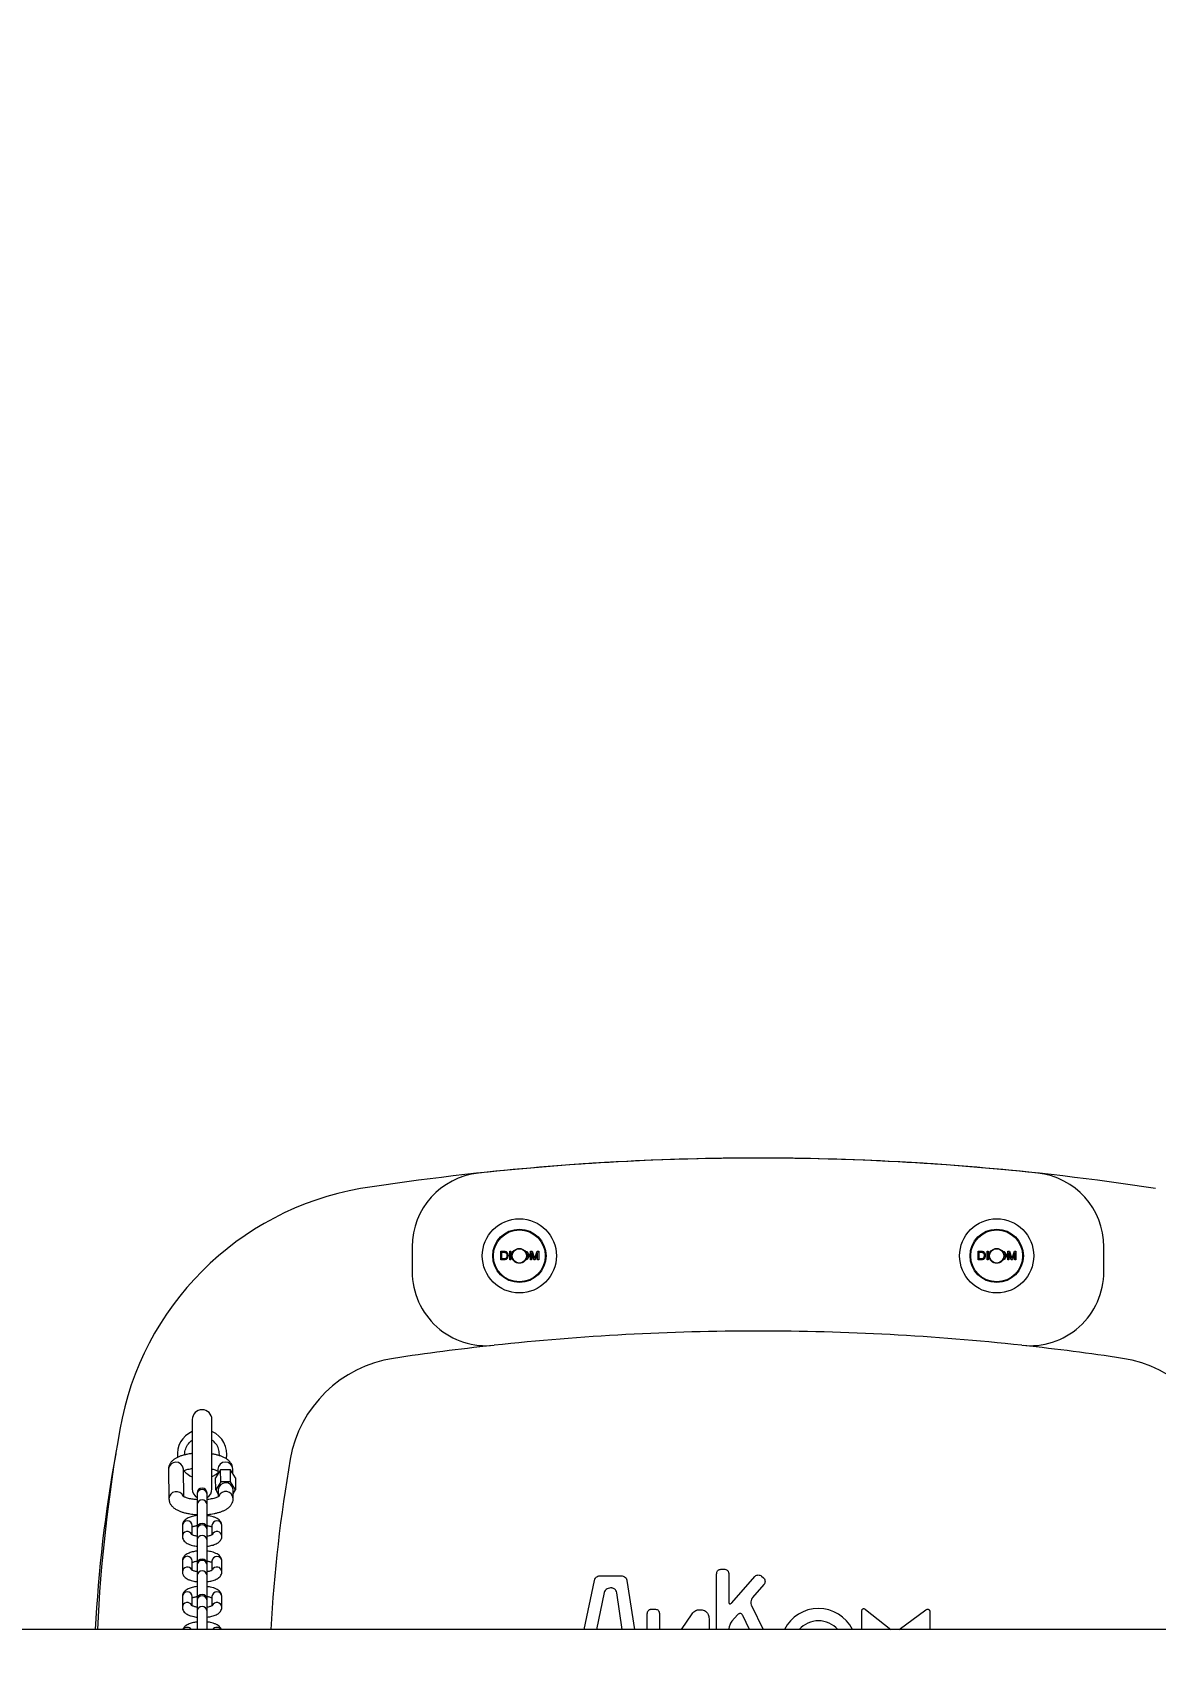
# Model space of a CAD drawing. Header units: millimetres. Extents: x 7072 to 16720, y -5282 to 3540.
# Drawn here: x 10163 to 10618, y -40 to 617 of the extents above; entities that cross this region are included whole.
import ezdxf

# ---------------------------------------------------------------- set-up
doc = ezdxf.new("R2010")
doc.units = ezdxf.units.MM
for name, color, linetype in [('DIKOM_ОБЪЕКТ', 7, 'Continuous'), ('DIKOM_РАЗМЕР_ЗОНА', 7, 'Continuous'), ('DIKOM_РАЗМЕР_ОБЪЕКТА', 7, 'Continuous')]:
    doc.layers.add(name, color=color, linetype=linetype)
doc.styles.add('style1', font='arial.ttf', dxfattribs={"width": 0.8})
doc.dimstyles.new('1-50', dxfattribs={"dimtxt": 300, "dimasz": 200, "dimexe": 100, "dimexo": 0, "dimgap": 100, "dimtad": 1, "dimtxsty": 'style1', "dimcen": 200, "dimclrd": 7, "dimclre": 7, "dimclrt": 7, "dimadec": 1, "dimazin": 2, "dimtfac": 1, "dimtmove": 0, "dimatfit": 2, "dimfxl": 0, "dimlwd": 25, "dimlwe": 18, "dimarcsym": 0})

# ---------------------------------------------------------------- blocks, each defined once
blk = doc.blocks.new('*D12')
at = {"layer": 'Defpoints', "color": 0, "transparency": 16777216}
for p in [(8142.69, 990.22), (13719.75, 990.22), (13433.25, -2520.2)]:
    blk.add_point(p, dxfattribs=at)
at = {"layer": 'DIKOM_РАЗМЕР_ОБЪЕКТА', "color": 7, "lineweight": 18, "transparency": 16777216}
for p, q in [((13719.75, 990.22), (8042.69, 990.22)), ((13433.25, -2520.2), (8042.69, -2520.2))]:
    blk.add_line(p, q, dxfattribs=at)
at = {"layer": 'DIKOM_РАЗМЕР_ОБЪЕКТА', "color": 7, "lineweight": 25, "transparency": 16777216}
blk.add_line((8142.69, -2320.2), (8142.69, 790.22), dxfattribs=at)
at = {"layer": 'DIKOM_РАЗМЕР_ОБЪЕКТА', "color": 7, "transparency": 16777216}
for points in [[(8109.36, 790.22), (8176.02, 790.22), (8142.69, 990.22)], [(8109.36, -2320.2), (8176.02, -2320.2), (8142.69, -2520.2)]]:
    blk.add_solid(points, dxfattribs=at)
at = {"layer": 'DIKOM_РАЗМЕР_ОБЪЕКТА', "color": 7, "transparency": 16777216, "insert": (7889.42, -769.78), "char_height": 300, "attachment_point": 5, "rotation": 90, "style": 'style1'}
blk.add_mtext('3500', dxfattribs=at)
blk = doc.blocks.new('*D9')
at = {"layer": 'Defpoints', "color": 0, "transparency": 16777216}
for p in [(7522.07, 3540.21), (10508.75, 3540.21), (13173.65, -4520.2)]:
    blk.add_point(p, dxfattribs=at)
at = {"layer": 'DIKOM_РАЗМЕР_ЗОНА', "color": 7, "lineweight": 18, "transparency": 16777216}
for p, q in [((10508.75, 3540.21), (7422.07, 3540.21)), ((13173.65, -4520.2), (7422.07, -4520.2))]:
    blk.add_line(p, q, dxfattribs=at)
at = {"layer": 'DIKOM_РАЗМЕР_ЗОНА', "color": 7, "lineweight": 25, "transparency": 16777216}
blk.add_line((7522.07, -4320.2), (7522.07, 3340.21), dxfattribs=at)
at = {"layer": 'DIKOM_РАЗМЕР_ЗОНА', "color": 7, "transparency": 16777216}
for points in [[(7488.73, 3340.21), (7555.4, 3340.21), (7522.07, 3540.21)], [(7488.73, -4320.2), (7555.4, -4320.2), (7522.07, -4520.2)]]:
    blk.add_solid(points, dxfattribs=at)
at = {"layer": 'DIKOM_РАЗМЕР_ЗОНА', "color": 7, "transparency": 16777216, "insert": (7268.9, -769.78), "char_height": 300, "attachment_point": 5, "rotation": 90, "style": 'style1'}
blk.add_mtext('8050', dxfattribs=at)

msp = doc.modelspace()

# ---------------------------------------------------------------- linework, layer by layer
at = {"layer": 'DIKOM_ОБЪЕКТ', "color": 7, "linetype": 'Continuous', "lineweight": 15}
for p, q in [((10316.781, 125.143), (10316.781, 115.103)), ((10596.725, 115.103), (10596.725, 125.143)), ((10352.653, 123.357), (10353.868, 123.357)), ((10352.653, 119.857), (10352.653, 123.357)), ((10353.92, 119.857), (10352.653, 119.857)), ((10353.108, 120.266), (10353.108, 122.948)), ((10353.108, 122.948), (10353.86, 122.948)), ((10353.875, 120.266), (10353.108, 120.266)), ((10356.244, 123.357), (10356.699, 123.357)), ((10356.244, 119.857), (10356.244, 123.357)), ((10356.699, 119.857), (10356.244, 119.857)), ((10357.517, 123.357), (10357.888, 123.357)), ((10357.517, 119.857), (10357.517, 120.172)), ((10357.716, 119.857), (10357.517, 119.857)), ((10364.608, 123.357), (10365.316, 123.357)), ((10364.608, 119.857), (10364.608, 123.357)), ((10365.062, 119.857), (10364.608, 119.857)), ((10365.062, 122.832), (10365.062, 119.857)), ((10365.076, 122.832), (10365.062, 122.832)), ((10366.052, 119.857), (10365.076, 122.832)), ((10365.316, 123.357), (10366.143, 120.88)), ((10366.511, 119.857), (10366.052, 119.857)), ((10366.303, 120.363), (10366.312, 120.363)), ((10366.5, 120.923), (10367.341, 123.357)), ((10367.507, 122.784), (10366.511, 119.857)), ((10367.341, 123.357), (10367.971, 123.357)), ((10367.517, 122.784), (10367.507, 122.784)), ((10367.517, 119.857), (10367.517, 122.784)), ((10367.971, 119.857), (10367.517, 119.857)), ((10367.971, 123.357), (10367.971, 119.857)), ((10545.834, 123.357), (10547.049, 123.357)), ((10545.834, 119.857), (10545.834, 123.357)), ((10547.102, 119.857), (10545.834, 119.857)), ((10546.289, 120.266), (10546.289, 122.948)), ((10546.289, 122.948), (10547.042, 122.948)), ((10547.057, 120.266), (10546.289, 120.266)), ((10549.425, 123.357), (10549.88, 123.357)), ((10549.425, 119.857), (10549.425, 123.357)), ((10549.88, 119.857), (10549.425, 119.857)), ((10550.698, 123.357), (10551.016, 123.357)), ((10550.698, 119.857), (10550.698, 120.091)), ((10550.875, 119.857), (10550.698, 119.857)), ((10557.789, 123.357), (10558.497, 123.357)), ((10557.789, 119.857), (10557.789, 123.357)), ((10558.244, 119.857), (10557.789, 119.857)), ((10558.244, 122.832), (10558.244, 119.857)), ((10558.258, 122.832), (10558.244, 122.832)), ((10559.233, 119.857), (10558.258, 122.832)), ((10558.497, 123.357), (10559.325, 120.88)), ((10559.692, 119.857), (10559.233, 119.857)), ((10559.484, 120.363), (10559.494, 120.363)), ((10559.681, 120.923), (10560.522, 123.357)), ((10560.689, 122.784), (10559.692, 119.857)), ((10560.522, 123.357), (10561.152, 123.357)), ((10560.698, 122.784), (10560.689, 122.784)), ((10560.698, 119.857), (10560.698, 122.784)), ((10561.152, 119.857), (10560.698, 119.857)), ((10561.152, 123.357), (10561.152, 119.857)), ((10227.753, 55.197), (10227.753, 27.197)), ((10235.753, 27.197), (10235.753, 55.197)), ((10238.663, 40.633), (10238.753, 41.197)), ((10218.157, 35.094), (10218.324, 23.185)), ((10224.314, 24.007), (10224.156, 35.178)), ((10239.194, 34.924), (10237.18, 31.656)), ((10238.157, 35.122), (10238.183, 33.283)), ((10243.22, 34.93), (10239.194, 34.924)), ((10239.263, 30.02), (10239.194, 34.924)), ((10243.289, 30.026), (10243.22, 34.93)), ((10245.231, 31.667), (10243.22, 34.93)), ((10244.182, 33.369), (10244.156, 35.206)), ((10237.249, 26.752), (10237.18, 31.656)), ((10239.263, 30.02), (10237.249, 26.752)), ((10237.249, 26.752), (10238.298, 25.05)), ((10238.275, 26.715), (10238.313, 23.99)), ((10243.289, 30.026), (10239.263, 30.02)), ((10245.3, 26.763), (10243.289, 30.026)), ((10244.324, 23.297), (10244.274, 26.8)), ((10244.298, 25.136), (10245.3, 26.763)), ((10245.231, 31.667), (10245.3, 26.763)), ((10229.753, 25.495), (10229.753, 25.095)), ((10229.753, 25.095), (10229.753, 20.787)), ((10229.753, 20.787), (10229.753, 11.136)), ((10233.753, 25.095), (10233.753, 25.495)), ((10233.753, 20.787), (10233.753, 25.095)), ((10233.753, 11.136), (10233.753, 20.787)), ((10223.753, 12.315), (10223.753, 8.008)), ((10227.753, 8.555), (10227.753, 12.315)), ((10229.753, 11.136), (10229.753, 10.736)), ((10229.753, 10.736), (10229.753, 6.428)), ((10233.753, 10.736), (10233.753, 11.136)), ((10233.753, 6.428), (10233.753, 10.736)), ((10235.753, 12.315), (10235.753, 8.553)), ((10239.753, 8.008), (10239.753, 12.315)), ((10229.753, 6.428), (10229.753, -3.223)), ((10233.753, -3.223), (10233.753, 6.428)), ((10223.753, -2.044), (10223.753, -6.351)), ((10227.753, -5.805), (10227.753, -2.044)), ((10229.753, -3.223), (10229.753, -3.623)), ((10229.753, -3.623), (10229.753, -7.931)), ((10233.753, -3.623), (10233.753, -3.223)), ((10233.753, -7.931), (10233.753, -3.623)), ((10235.753, -2.044), (10235.753, -5.806)), ((10239.753, -6.351), (10239.753, -2.044)), ((10441.958, -5.356), (10442.943, -5.356)), ((10229.753, -7.931), (10229.753, -17.582)), ((10233.753, -17.582), (10233.753, -7.931)), ((10386.325, -29.778), (10390.529, -9.91)), ((10392.935, -7.992), (10401.408, -7.992)), ((10403.71, -9.931), (10406.695, -29.778)), ((10439.99, -29.778), (10439.99, -7.324)), ((10444.912, -7.324), (10444.912, -18.428)), ((10446.198, -18.907), (10455.391, -8.356)), ((10459.114, -11.571), (10454.54, -16.775)), ((10458.169, -8.154), (10458.913, -8.795)), ((10223.753, -16.403), (10223.753, -20.711)), ((10227.753, -20.164), (10227.753, -16.403)), ((10229.753, -17.582), (10229.753, -17.982)), ((10229.753, -17.982), (10229.753, -22.29)), ((10233.753, -17.982), (10233.753, -17.582)), ((10233.753, -22.29), (10233.753, -17.982)), ((10235.753, -16.403), (10235.753, -20.166)), ((10239.753, -20.711), (10239.753, -16.403)), ((10394.455, -14.831), (10391.332, -29.778)), ((10401.756, -29.778), (10399.566, -14.852)), ((10229.753, -22.29), (10229.753, -29.778)), ((10233.753, -29.778), (10233.753, -22.29)), ((10411.927, -29.778), (10411.927, -23.461)), ((10413.896, -21.492), (10414.879, -21.492)), ((10416.848, -23.461), (10416.848, -29.778)), ((10425.818, -29.778), (10430.109, -23.373)), ((10433.173, -21.736), (10434.117, -21.736)), ((10436.923, -25.656), (10436.923, -29.778)), ((10448.456, -23.818), (10446.198, -26.434)), ((10453.309, -29.778), (10450.593, -24.104)), ((10454.101, -20.041), (10458.763, -29.778)), ((10498.748, -29.778), (10498.748, -22.399)), ((10500.289, -21.654), (10510.5, -29.778)), ((10513.846, -29.778), (10524.715, -21.854)), ((10526.307, -22.66), (10526.307, -29.778)), ((13206.753, -29.778), (9646.772, -29.778))]:
    msp.add_line(p, q, dxfattribs=at)
at = {"layer": 'DIKOM_ОБЪЕКТ', "color": 7, "linetype": 'Continuous', "lineweight": 15, "flags": 128}
msp.add_lwpolyline([(10238.179, 33.535), (10237.429, 32.964), (10235.74, 32.026)], dxfattribs=at)
at = {"layer": 'DIKOM_ОБЪЕКТ', "color": 7, "linetype": 'Continuous', "lineweight": 15}
for centre, radius in [((10360.162, 121.489), 15), ((10360.162, 121.489), 10.8), ((10360.162, 121.489), 10.5), ((10553.344, 121.489), 15), ((10553.344, 121.489), 10.8), ((10553.344, 121.489), 10.5), ((10360.162, 121.489), 3), ((10360.162, 121.489), 2.9), ((10553.344, 121.489), 3), ((10553.344, 121.489), 2.9)]:
    msp.add_circle(centre, radius, dxfattribs=at)
for centre, radius, start, end in [((10456.858, -897.273), 1058.336, 90.552281, 98.74938), ((10456.967, -897.273), 1058.336, 90.011595, 96.151033), ((10456.539, -897.273), 1058.336, 83.848967, 89.988405), ((10456.648, -897.273), 1058.336, 81.25062, 89.447719), ((10346.781, 125.143), 30, 96.151033, 180), ((10566.725, 125.143), 30, 0, 83.848967), ((10316.672, 30.564), 120, 99.981896, 170.105559), ((10346.781, 115.103), 30, 180, 276.195573), ((10566.725, 115.103), 30, 263.804427, 0), ((10456.862, -898.94), 990, 90.006326, 96.195573), ((10456.644, -898.94), 990, 83.804427, 89.993674), ((10316.672, 30.564), 49.999, 98.570319, 170.105261), ((10456.764, -898.939), 990, 96.235831, 98.570892), ((10456.742, -898.939), 990, 81.429108, 83.764169), ((10596.834, 30.564), 49.999, 9.894739, 81.429681), ((10231.753, 55.197), 4, 0, 180), ((10814.562, -58.816), 625.848, 169.876977, 177.3406), ((10231.753, 41.197), 10, 113.497338, 187.085971), ((10231.753, 41.197), 10, 349.50423, 66.502662), ((10746.595, -58.803), 558.861, 169.671704, 177.022935), ((10221.158, 35.005), 3.003, 3.308765, 178.302601), ((10231.753, 41.197), 10, 222.228599, 246.502662), ((10241.157, 35.037), 3.002, 2.513326, 178.372333), ((10838.361, -60.429), 579.564, 170.105925, 176.968406), ((10231.753, 27.197), 4, 180, 240), ((10231.753, 25.495), 2, 0, 180), ((10231.689, 25.026), 1.937, 88.096561, 177.951867), ((10231.818, 25.026), 1.937, 2.038123, 91.906634), ((10231.753, 27.197), 4, 300, 0), ((10241.276, 26.627), 3.003, 3.308972, 178.302394), ((10221.345, 23.05), 3.024, 24.023507, 177.469306), ((10231.753, 20.676), 2.003, 3.179839, 176.820161), ((10241.307, 23.078), 3.024, 4.01461, 156.465426), ((10225.753, 12.223), 2.002, 2.64942, 177.35058), ((10237.753, 12.204), 2.003, 3.179534, 176.820466), ((10225.765, 7.891), 2.015, 24.88927, 176.821747), ((10231.753, 11.136), 2, 0, 180), ((10231.689, 10.667), 1.937, 88.096191, 177.952237), ((10231.753, 6.317), 2.003, 3.179534, 176.820466), ((10231.818, 10.667), 1.937, 2.037753, 91.907004), ((10237.741, 7.89), 2.016, 3.488272, 155.414893), ((10225.753, -2.136), 2.002, 2.649115, 177.350885), ((10225.765, -6.469), 2.015, 24.890021, 176.821854), ((10231.753, -3.223), 2, 0, 180), ((10231.689, -3.692), 1.937, 88.094795, 177.952721), ((10231.753, -8.042), 2.003, 3.179839, 176.820161), ((10231.818, -3.692), 1.937, 2.037269, 91.908401), ((10237.753, -2.155), 2.003, 3.179534, 176.820466), ((10237.741, -6.469), 2.016, 3.489057, 155.414108), ((10225.753, -16.495), 2.002, 2.64942, 177.35058), ((10225.765, -20.828), 2.015, 24.890056, 176.820961), ((10231.753, -17.582), 2, 0, 180), ((10231.689, -18.052), 1.937, 88.096191, 177.952237), ((10231.818, -18.051), 1.937, 2.037753, 91.907004), ((10237.753, -16.514), 2.003, 3.179839, 176.820161), ((10237.74, -20.842), 2.018, 3.880811, 157.904029), ((10231.753, -22.401), 2.003, 3.179534, 176.820466), ((10481.197, -36.572), 15.341, 26.288955, 153.711045), ((10481.197, -36.572), 10.341, 41.074572, 138.925428), ((10225.753, -30.946), 2.062, 34.500752, 145.499248), ((10237.753, -30.946), 2.062, 34.499331, 145.500669)]:
    msp.add_arc(centre, radius, start, end, dxfattribs=at)
for points, knots in [([(10353.86, 122.948), (10354.022, 122.949), (10354.281, 122.951), (10354.619, 122.825), (10354.864, 122.608), (10355.065, 122.236), (10355.105, 121.884), (10355.107, 121.666), (10355.108, 121.636)], [0, 0, 0, 0, 0.2300976, 0.3674132, 0.5056453, 0.6898467, 0.9568884, 1, 1, 1, 1]), ([(10353.868, 123.357), (10354.107, 123.357), (10354.483, 123.357), (10354.951, 123.135), (10355.272, 122.799), (10355.525, 122.287), (10355.549, 121.861), (10355.562, 121.626)], [0, 0, 0, 0, 0.2554284, 0.4006879, 0.5458737, 0.7495036, 1, 1, 1, 1]), ([(10355.108, 121.636), (10355.098, 121.415), (10355.084, 121.082), (10354.91, 120.693), (10354.706, 120.452), (10354.39, 120.289), (10354.094, 120.269), (10353.912, 120.266), (10353.875, 120.266)], [0, 0, 0, 0, 0.3060845, 0.4616565, 0.5884546, 0.7437656, 0.9477468, 1, 1, 1, 1]), ([(10355.562, 121.626), (10355.538, 121.327), (10355.502, 120.877), (10355.229, 120.37), (10354.948, 120.092), (10354.51, 119.89), (10354.155, 119.87), (10353.92, 119.857)], [0, 0, 0, 0, 0.3215063, 0.4836888, 0.614818, 0.7455546, 1, 1, 1, 1]), ([(10356.699, 123.357), (10356.699, 123.094), (10356.699, 121.928), (10356.699, 120.761), (10356.699, 119.857)], [0, 0, 0, 0, 0.2249701, 1, 1, 1, 1]), ([(10357.517, 122.857), (10357.517, 122.894), (10357.517, 123.06), (10357.517, 123.227), (10357.517, 123.357)], [0, 0, 0, 0, 0.2179244, 1, 1, 1, 1]), ([(10362.339, 123.402), (10362.535, 123.387), (10362.93, 123.357), (10363.43, 123.06), (10363.789, 122.636), (10363.988, 122.135), (10364.007, 121.777), (10364.017, 121.602)], [0, 0, 0, 0, 0.2120354, 0.4264228, 0.6117255, 0.8096834, 1, 1, 1, 1]), ([(10364.017, 121.602), (10363.996, 121.339), (10363.96, 120.889), (10363.62, 120.339), (10363.191, 119.991), (10362.825, 119.848), (10362.63, 119.834), (10362.613, 119.833)], [0, 0, 0, 0, 0.3159341, 0.5392082, 0.7625315, 0.9795705, 1, 1, 1, 1]), ([(10362.735, 122.913), (10362.777, 122.906), (10362.947, 122.879), (10363.19, 122.678), (10363.442, 122.352), (10363.549, 121.967), (10363.558, 121.707), (10363.562, 121.602)], [0, 0, 0, 0, 0.0762147, 0.3055378, 0.5344818, 0.8121408, 1, 1, 1, 1]), ([(10363.562, 121.602), (10363.543, 121.369), (10363.514, 121.007), (10363.25, 120.577), (10363.035, 120.431), (10362.927, 120.359)], [0, 0, 0, 0, 0.4714554, 0.7354723, 1, 1, 1, 1]), ([(10366.143, 120.88), (10366.159, 120.832), (10366.192, 120.735), (10366.248, 120.563), (10366.282, 120.438), (10366.303, 120.363)], [0, 0, 0, 0, 0.2835465, 0.5670023, 1, 1, 1, 1]), ([(10366.312, 120.363), (10366.343, 120.456), (10366.389, 120.597), (10366.452, 120.783), (10366.484, 120.876), (10366.5, 120.923)], [0, 0, 0, 0, 0.4999572, 0.7499822, 1, 1, 1, 1]), ([(10547.042, 122.948), (10547.204, 122.949), (10547.462, 122.951), (10547.8, 122.825), (10548.046, 122.608), (10548.247, 122.236), (10548.286, 121.884), (10548.289, 121.666), (10548.289, 121.636)], [0, 0, 0, 0, 0.2300976, 0.3674132, 0.5056453, 0.6898467, 0.9568884, 1, 1, 1, 1]), ([(10547.049, 123.357), (10547.288, 123.357), (10547.664, 123.357), (10548.133, 123.135), (10548.453, 122.799), (10548.706, 122.287), (10548.73, 121.861), (10548.744, 121.626)], [0, 0, 0, 0, 0.2554284, 0.4006879, 0.5458737, 0.7495036, 1, 1, 1, 1]), ([(10548.289, 121.636), (10548.28, 121.415), (10548.266, 121.082), (10548.092, 120.693), (10547.887, 120.452), (10547.571, 120.289), (10547.275, 120.269), (10547.094, 120.266), (10547.057, 120.266)], [0, 0, 0, 0, 0.3060845, 0.4616565, 0.5884546, 0.7437656, 0.9477468, 1, 1, 1, 1]), ([(10548.744, 121.626), (10548.72, 121.327), (10548.683, 120.877), (10548.411, 120.37), (10548.129, 120.092), (10547.692, 119.89), (10547.336, 119.87), (10547.102, 119.857)], [0, 0, 0, 0, 0.3215063, 0.4836888, 0.614818, 0.7455546, 1, 1, 1, 1]), ([(10549.88, 123.357), (10549.88, 123.094), (10549.88, 121.928), (10549.88, 120.761), (10549.88, 119.857)], [0, 0, 0, 0, 0.2249701, 1, 1, 1, 1]), ([(10550.698, 122.779), (10550.698, 122.842), (10550.698, 123.034), (10550.698, 123.227), (10550.698, 123.357)], [0, 0, 0, 0, 0.3239135, 1, 1, 1, 1]), ([(10555.52, 123.402), (10555.716, 123.387), (10556.111, 123.357), (10556.611, 123.06), (10556.97, 122.636), (10557.169, 122.135), (10557.189, 121.777), (10557.198, 121.602)], [0, 0, 0, 0, 0.2120354, 0.4264228, 0.6117255, 0.8096834, 1, 1, 1, 1]), ([(10557.198, 121.602), (10557.177, 121.339), (10557.141, 120.889), (10556.801, 120.339), (10556.372, 119.991), (10555.999, 119.847), (10555.798, 119.833), (10555.774, 119.832)], [0, 0, 0, 0, 0.3133555, 0.5348073, 0.7563078, 0.9715754, 1, 1, 1, 1]), ([(10555.952, 122.906), (10555.982, 122.901), (10556.139, 122.874), (10556.371, 122.677), (10556.623, 122.352), (10556.73, 121.966), (10556.74, 121.707), (10556.743, 121.602)], [0, 0, 0, 0, 0.055372, 0.2898692, 0.5239787, 0.8079023, 1, 1, 1, 1]), ([(10556.743, 121.602), (10556.724, 121.369), (10556.695, 121.007), (10556.431, 120.577), (10556.216, 120.431), (10556.108, 120.359)], [0, 0, 0, 0, 0.4714554, 0.7354723, 1, 1, 1, 1]), ([(10559.325, 120.88), (10559.341, 120.832), (10559.373, 120.735), (10559.429, 120.563), (10559.463, 120.438), (10559.484, 120.363)], [0, 0, 0, 0, 0.2835465, 0.5670023, 1, 1, 1, 1]), ([(10559.494, 120.363), (10559.524, 120.456), (10559.57, 120.597), (10559.633, 120.783), (10559.665, 120.876), (10559.681, 120.923)], [0, 0, 0, 0, 0.4999572, 0.7499822, 1, 1, 1, 1]), ([(10224.792, 40.952), (10224.778, 41.034), (10224.638, 41.841), (10225.047, 43.447), (10226.015, 45.494), (10227.189, 46.45), (10227.753, 46.91)], [0, 0, 0, 0, 0.0357471, 0.3536551, 0.6891241, 1, 1, 1, 1]), ([(10238.753, 41.197), (10238.683, 41.932), (10238.539, 43.443), (10237.472, 45.495), (10236.311, 46.45), (10235.753, 46.91)], [0, 0, 0, 0, 0.3296882, 0.6776045, 1, 1, 1, 1]), ([(10227.753, 41.459), (10227.551, 41.438), (10226.918, 41.371), (10225.878, 41.197), (10224.637, 40.932), (10223.434, 40.591), (10222.293, 40.173), (10221.23, 39.665), (10220.264, 39.049), (10219.43, 38.31), (10218.757, 37.435), (10218.322, 36.437), (10218.123, 35.623), (10218.174, 35.177), (10218.183, 35.095)], [0, 0, 0, 0, 0.0402882, 0.1261662, 0.2171739, 0.3110869, 0.4074932, 0.5063484, 0.607592, 0.7073488, 0.8010839, 0.8905076, 0.9798116, 1, 1, 1, 1]), ([(10244.13, 35.204), (10244.117, 35.506), (10244.087, 36.228), (10243.65, 37.265), (10242.947, 38.247), (10242.024, 39.072), (10240.941, 39.742), (10239.76, 40.276), (10238.537, 40.694), (10237.216, 41.044), (10236.253, 41.212), (10235.753, 41.3)], [0, 0, 0, 0, 0.0805097, 0.1927692, 0.3010104, 0.42215, 0.5514624, 0.6669024, 0.7771272, 0.8844485, 1, 1, 1, 1]), ([(10224.167, 34.401), (10224.279, 34.461), (10224.533, 34.597), (10225.175, 34.843), (10226.01, 35.086), (10226.903, 35.287), (10227.541, 35.381), (10227.82, 35.422)], [0, 0, 0, 0, 0.1714335, 0.3880441, 0.6104399, 0.829838, 1, 1, 1, 1]), ([(10235.753, 35.195), (10235.911, 35.162), (10236.369, 35.066), (10237.013, 34.876), (10237.638, 34.65), (10238.024, 34.472), (10238.142, 34.4), (10238.167, 34.384)], [0, 0, 0, 0, 0.1425104, 0.4130039, 0.6768152, 0.929957, 1, 1, 1, 1]), ([(10218.35, 23.187), (10218.363, 22.885), (10218.394, 22.163), (10218.83, 21.127), (10219.533, 20.144), (10220.457, 19.319), (10221.539, 18.649), (10222.721, 18.115), (10223.942, 17.696), (10225.296, 17.344), (10226.672, 17.083), (10227.983, 16.914), (10228.968, 16.819), (10229.543, 16.794), (10229.753, 16.785)], [0, 0, 0, 0, 0.0659226, 0.1578323, 0.2464559, 0.3456475, 0.4515233, 0.5460404, 0.6362774, 0.7241481, 0.8245564, 0.8998947, 0.9633555, 1, 1, 1, 1]), ([(10229.753, 22.789), (10229.742, 22.789), (10229.515, 22.796), (10228.956, 22.851), (10228.081, 22.944), (10227.128, 23.1), (10226.245, 23.292), (10225.467, 23.514), (10224.836, 23.744), (10224.371, 23.964), (10224.099, 24.126), (10223.996, 24.221), (10224.014, 24.2), (10224.017, 24.197)], [0, 0, 0, 0, 0.0037417, 0.0746739, 0.1902404, 0.3064438, 0.4264943, 0.5459051, 0.6623711, 0.774128, 0.8803938, 0.9819342, 1, 1, 1, 1]), ([(10238.62, 24.182), (10238.621, 24.183), (10238.625, 24.186), (10238.411, 24.029), (10237.971, 23.806), (10237.309, 23.549), (10236.471, 23.304), (10235.494, 23.091), (10234.576, 22.943), (10233.973, 22.881), (10233.753, 22.858)], [0, 0, 0, 0, 0.0720185, 0.2002028, 0.33601, 0.4785873, 0.6250194, 0.7694529, 0.9157539, 1, 1, 1, 1]), ([(10233.753, 16.834), (10233.859, 16.842), (10234.395, 16.882), (10235.347, 16.993), (10236.604, 17.192), (10237.843, 17.459), (10239.047, 17.799), (10240.187, 18.218), (10241.25, 18.726), (10242.216, 19.342), (10243.051, 20.082), (10243.724, 20.956), (10244.158, 21.954), (10244.357, 22.767), (10244.307, 23.212), (10244.298, 23.292)], [0, 0, 0, 0, 0.0195871, 0.0985987, 0.1792746, 0.2647837, 0.3530229, 0.4436044, 0.5364862, 0.6316134, 0.7253429, 0.8134135, 0.89744, 0.981345, 1, 1, 1, 1]), ([(10229.753, 16.358), (10229.708, 16.354), (10229.335, 16.317), (10228.657, 16.208), (10227.734, 16.01), (10226.854, 15.743), (10226.025, 15.402), (10225.268, 14.968), (10224.607, 14.42), (10224.097, 13.733), (10223.784, 13.003), (10223.784, 12.511), (10223.784, 12.31)], [0, 0, 0, 0, 0.0144982, 0.1197822, 0.2263151, 0.3388087, 0.4549423, 0.5749899, 0.69658, 0.8117673, 0.9229753, 1, 1, 1, 1]), ([(10239.722, 12.321), (10239.73, 12.418), (10239.767, 12.842), (10239.503, 13.565), (10238.971, 14.357), (10238.247, 14.969), (10237.333, 15.482), (10236.295, 15.872), (10235.214, 16.139), (10234.382, 16.287), (10233.912, 16.338), (10233.753, 16.355)], [0, 0, 0, 0, 0.037544, 0.1639477, 0.2870428, 0.4246931, 0.557479, 0.7172446, 0.8479685, 0.9487681, 1, 1, 1, 1]), ([(10223.785, 8.005), (10223.776, 7.907), (10223.739, 7.482), (10224.003, 6.758), (10224.535, 5.966), (10225.259, 5.354), (10226.173, 4.841), (10227.212, 4.451), (10228.292, 4.185), (10229.124, 4.036), (10229.595, 3.985), (10229.753, 3.968)], [0, 0, 0, 0, 0.0378897, 0.164242, 0.2872961, 0.424899, 0.5576563, 0.7173454, 0.8480464, 0.9488098, 1, 1, 1, 1]), ([(10229.753, 8.001), (10229.624, 8.02), (10229.26, 8.072), (10228.732, 8.194), (10228.203, 8.352), (10227.806, 8.518), (10227.58, 8.64), (10227.499, 8.717), (10227.519, 8.695), (10227.52, 8.694)], [0, 0, 0, 0, 0.1030454, 0.2898183, 0.4777935, 0.6589992, 0.8306749, 0.993663, 1, 1, 1, 1]), ([(10227.753, 11.77), (10227.858, 11.821), (10228.078, 11.926), (10228.627, 12.103), (10229.199, 12.241), (10229.612, 12.302), (10229.753, 12.323)], [0, 0, 0, 0, 0.2533813, 0.5304403, 0.8396386, 1, 1, 1, 1]), ([(10233.753, 12.322), (10233.882, 12.303), (10234.246, 12.252), (10234.775, 12.129), (10235.299, 11.972), (10235.652, 11.828), (10235.763, 11.764), (10235.799, 11.744)], [0, 0, 0, 0, 0.1379644, 0.387845, 0.6393952, 0.8819345, 1, 1, 1, 1]), ([(10235.968, 8.678), (10235.971, 8.681), (10235.979, 8.688), (10235.798, 8.564), (10235.433, 8.4), (10234.882, 8.22), (10234.307, 8.082), (10233.894, 8.021), (10233.753, 8)], [0, 0, 0, 0, 0.0898276, 0.2741112, 0.4686094, 0.6657968, 0.8858165, 1, 1, 1, 1]), ([(10233.753, 3.965), (10233.798, 3.969), (10234.171, 4.006), (10234.849, 4.115), (10235.772, 4.314), (10236.652, 4.58), (10237.481, 4.922), (10238.238, 5.355), (10238.899, 5.903), (10239.41, 6.59), (10239.722, 7.319), (10239.721, 7.81), (10239.721, 8.01)], [0, 0, 0, 0, 0.0145276, 0.1198257, 0.2263966, 0.3389491, 0.4551059, 0.5751935, 0.6968424, 0.8120682, 0.9233086, 1, 1, 1, 1]), ([(10229.753, 1.999), (10229.708, 1.995), (10229.335, 1.958), (10228.657, 1.849), (10227.734, 1.65), (10226.854, 1.384), (10226.025, 1.042), (10225.268, 0.609), (10224.607, 0.061), (10224.097, -0.626), (10223.784, -1.356), (10223.784, -1.848), (10223.784, -2.049)], [0, 0, 0, 0, 0.0144982, 0.1197824, 0.2263155, 0.3388086, 0.4549453, 0.5749911, 0.6965815, 0.8117671, 0.9229777, 1, 1, 1, 1]), ([(10239.722, -2.038), (10239.73, -1.941), (10239.767, -1.517), (10239.503, -0.795), (10238.971, -0.002), (10238.247, 0.61), (10237.333, 1.123), (10236.295, 1.513), (10235.214, 1.779), (10234.382, 1.928), (10233.912, 1.979), (10233.753, 1.996)], [0, 0, 0, 0, 0.0375416, 0.1639455, 0.2870408, 0.424692, 0.5574793, 0.7172434, 0.847969, 0.9487687, 1, 1, 1, 1]), ([(10223.785, -6.354), (10223.776, -6.452), (10223.739, -6.877), (10224.003, -7.601), (10224.535, -8.394), (10225.259, -9.005), (10226.173, -9.518), (10227.212, -9.908), (10228.292, -10.175), (10229.124, -10.323), (10229.595, -10.374), (10229.753, -10.391)], [0, 0, 0, 0, 0.0378898, 0.1642441, 0.2872944, 0.4248991, 0.5576553, 0.7173446, 0.8480459, 0.9488105, 1, 1, 1, 1]), ([(10229.753, -6.358), (10229.624, -6.339), (10229.26, -6.288), (10228.732, -6.165), (10228.203, -6.007), (10227.806, -5.841), (10227.58, -5.719), (10227.499, -5.642), (10227.519, -5.664), (10227.52, -5.665)], [0, 0, 0, 0, 0.1030472, 0.2898168, 0.4777967, 0.6590019, 0.830676, 0.9936637, 1, 1, 1, 1]), ([(10227.753, -2.589), (10227.858, -2.538), (10228.078, -2.433), (10228.627, -2.256), (10229.199, -2.119), (10229.612, -2.057), (10229.753, -2.036)], [0, 0, 0, 0, 0.2533808, 0.5304393, 0.8396389, 1, 1, 1, 1]), ([(10233.753, -2.037), (10233.882, -2.056), (10234.246, -2.107), (10234.776, -2.23), (10235.299, -2.387), (10235.652, -2.531), (10235.763, -2.595), (10235.799, -2.616)], [0, 0, 0, 0, 0.1379701, 0.3878442, 0.6394019, 0.8819359, 1, 1, 1, 1]), ([(10235.968, -5.681), (10235.971, -5.678), (10235.979, -5.671), (10235.798, -5.795), (10235.433, -5.959), (10234.882, -6.139), (10234.307, -6.277), (10233.894, -6.338), (10233.753, -6.359)], [0, 0, 0, 0, 0.0898274, 0.2741118, 0.4686145, 0.6658016, 0.8858167, 1, 1, 1, 1]), ([(10233.753, -10.394), (10233.798, -10.39), (10234.171, -10.353), (10234.849, -10.244), (10235.772, -10.046), (10236.652, -9.779), (10237.481, -9.438), (10238.238, -9.004), (10238.899, -8.456), (10239.41, -7.769), (10239.722, -7.04), (10239.721, -6.549), (10239.721, -6.349)], [0, 0, 0, 0, 0.0145273, 0.1198249, 0.2263951, 0.3389483, 0.4551061, 0.5751936, 0.6968404, 0.8120682, 0.9233086, 1, 1, 1, 1]), ([(10439.99, -7.324), (10440.005, -7.046), (10440.029, -6.6), (10440.296, -6.039), (10440.61, -5.735), (10440.843, -5.619), (10440.925, -5.578)], [0, 0, 0, 0, 0.3927009, 0.6300699, 0.8688462, 1, 1, 1, 1]), ([(10440.925, -5.578), (10441.055, -5.526), (10441.284, -5.436), (10441.634, -5.368), (10441.849, -5.36), (10441.958, -5.356)], [0, 0, 0, 0, 0.3930723, 0.6939529, 1, 1, 1, 1]), ([(10442.943, -5.356), (10443.221, -5.371), (10443.668, -5.395), (10444.229, -5.663), (10444.533, -5.977), (10444.649, -6.209), (10444.69, -6.291)], [0, 0, 0, 0, 0.3932444, 0.6307767, 0.8696626, 1, 1, 1, 1]), ([(10444.69, -6.291), (10444.741, -6.42), (10444.831, -6.649), (10444.9, -6.999), (10444.908, -7.215), (10444.912, -7.324)], [0, 0, 0, 0, 0.3920461, 0.6934761, 1, 1, 1, 1]), ([(10229.753, -12.36), (10229.708, -12.364), (10229.335, -12.402), (10228.657, -12.51), (10227.734, -12.709), (10226.854, -12.975), (10226.025, -13.317), (10225.268, -13.75), (10224.607, -14.298), (10224.097, -14.985), (10223.784, -15.715), (10223.784, -16.207), (10223.784, -16.408)], [0, 0, 0, 0, 0.0144985, 0.1197829, 0.2263158, 0.3388094, 0.4549439, 0.5749882, 0.6965782, 0.8117675, 0.9229735, 1, 1, 1, 1]), ([(10239.722, -16.397), (10239.73, -16.3), (10239.767, -15.876), (10239.503, -15.154), (10238.971, -14.361), (10238.247, -13.749), (10237.333, -13.236), (10236.295, -12.847), (10235.214, -12.58), (10234.382, -12.431), (10233.912, -12.38), (10233.753, -12.363)], [0, 0, 0, 0, 0.0375416, 0.1639459, 0.2870411, 0.4246936, 0.5574797, 0.7172436, 0.8479691, 0.9487688, 1, 1, 1, 1]), ([(10390.529, -9.91), (10390.628, -9.583), (10390.776, -9.094), (10391.264, -8.505), (10391.634, -8.318), (10391.852, -8.207)], [0, 0, 0, 0, 0.4515313, 0.6762625, 1, 1, 1, 1]), ([(10391.852, -8.207), (10392.024, -8.148), (10392.285, -8.058), (10392.652, -8.001), (10392.84, -7.995), (10392.935, -7.992)], [0, 0, 0, 0, 0.4908969, 0.7441982, 1, 1, 1, 1]), ([(10397.062, -12.913), (10396.735, -12.951), (10396.081, -13.027), (10395.224, -13.538), (10394.66, -14.18), (10394.509, -14.661), (10394.455, -14.831)], [0, 0, 0, 0, 0.2826887, 0.5654832, 0.8456464, 1, 1, 1, 1]), ([(10398.213, -13.121), (10398.054, -13.068), (10397.789, -12.98), (10397.4, -12.919), (10397.175, -12.915), (10397.062, -12.913)], [0, 0, 0, 0, 0.4263828, 0.7112483, 1, 1, 1, 1]), ([(10399.566, -14.852), (10399.482, -14.527), (10399.344, -13.989), (10398.813, -13.397), (10398.414, -13.213), (10398.213, -13.121)], [0, 0, 0, 0, 0.4313649, 0.7136894, 1, 1, 1, 1]), ([(10401.408, -7.992), (10401.645, -8.016), (10402.123, -8.066), (10402.796, -8.436), (10403.369, -9.004), (10403.639, -9.564), (10403.702, -9.887), (10403.71, -9.931)], [0, 0, 0, 0, 0.2187852, 0.441422, 0.6954605, 0.958385, 1, 1, 1, 1]), ([(10455.391, -8.356), (10455.553, -8.203), (10455.876, -7.896), (10456.52, -7.674), (10457.192, -7.663), (10457.765, -7.847), (10458.056, -8.068), (10458.169, -8.154)], [0, 0, 0, 0, 0.2149612, 0.4296149, 0.6451728, 0.8621016, 1, 1, 1, 1]), ([(10458.913, -8.795), (10459.066, -8.956), (10459.37, -9.276), (10459.593, -9.916), (10459.606, -10.586), (10459.424, -11.162), (10459.202, -11.455), (10459.114, -11.571)], [0, 0, 0, 0, 0.2136765, 0.4271459, 0.6422489, 0.8593942, 1, 1, 1, 1]), ([(10227.753, -16.948), (10227.858, -16.898), (10228.078, -16.792), (10228.627, -16.615), (10229.199, -16.478), (10229.612, -16.416), (10229.753, -16.395)], [0, 0, 0, 0, 0.2533748, 0.530434, 0.8396385, 1, 1, 1, 1]), ([(10233.753, -16.396), (10233.882, -16.415), (10234.246, -16.467), (10234.776, -16.589), (10235.299, -16.746), (10235.652, -16.89), (10235.763, -16.954), (10235.799, -16.975)], [0, 0, 0, 0, 0.1379653, 0.3878421, 0.6394008, 0.8819338, 1, 1, 1, 1]), ([(10444.912, -18.428), (10444.919, -18.602), (10444.929, -18.844), (10445.032, -19.137), (10445.134, -19.289), (10445.264, -19.378), (10445.401, -19.412), (10445.581, -19.39), (10445.858, -19.255), (10446.059, -19.066), (10446.184, -18.923), (10446.198, -18.907)], [0, 0, 0, 0, 0.240434, 0.3342132, 0.4288913, 0.4889068, 0.5491572, 0.6215553, 0.7362369, 0.9703114, 1, 1, 1, 1]), ([(10454.54, -16.775), (10454.384, -17.001), (10454.011, -17.542), (10453.804, -18.588), (10453.868, -19.484), (10454.059, -19.941), (10454.101, -20.041)], [0, 0, 0, 0, 0.237179, 0.5686421, 0.9058669, 1, 1, 1, 1]), ([(10223.785, -20.713), (10223.776, -20.811), (10223.739, -21.236), (10224.003, -21.96), (10224.535, -22.753), (10225.259, -23.364), (10226.173, -23.877), (10227.212, -24.267), (10228.292, -24.534), (10229.124, -24.683), (10229.595, -24.733), (10229.753, -24.75)], [0, 0, 0, 0, 0.0378879, 0.164242, 0.2872942, 0.4248987, 0.5576547, 0.7173457, 0.8480453, 0.9488098, 1, 1, 1, 1]), ([(10229.753, -20.717), (10229.624, -20.699), (10229.26, -20.647), (10228.732, -20.524), (10228.203, -20.367), (10227.806, -20.2), (10227.58, -20.078), (10227.499, -20.001), (10227.519, -20.023), (10227.52, -20.024)], [0, 0, 0, 0, 0.1030488, 0.2898183, 0.4777942, 0.6590064, 0.8306827, 0.9936708, 1, 1, 1, 1]), ([(10235.968, -20.04), (10235.971, -20.037), (10235.979, -20.03), (10235.798, -20.155), (10235.433, -20.318), (10234.882, -20.498), (10234.307, -20.636), (10233.894, -20.698), (10233.753, -20.719)], [0, 0, 0, 0, 0.0898274, 0.2741106, 0.4686147, 0.6658017, 0.8858167, 1, 1, 1, 1]), ([(10233.753, -24.754), (10233.798, -24.749), (10234.171, -24.712), (10234.849, -24.603), (10235.772, -24.405), (10236.652, -24.139), (10237.482, -23.797), (10238.238, -23.363), (10238.899, -22.816), (10239.41, -22.129), (10239.722, -21.399), (10239.721, -20.908), (10239.721, -20.708)], [0, 0, 0, 0, 0.0145276, 0.1198249, 0.2263958, 0.3389484, 0.4551054, 0.5751951, 0.6968406, 0.8120684, 0.9233085, 1, 1, 1, 1]), ([(10411.927, -23.461), (10411.942, -23.183), (10411.966, -22.737), (10412.234, -22.175), (10412.548, -21.871), (10412.78, -21.755), (10412.862, -21.714)], [0, 0, 0, 0, 0.3929068, 0.6304112, 0.8692771, 1, 1, 1, 1]), ([(10412.862, -21.714), (10412.992, -21.663), (10413.221, -21.572), (10413.572, -21.504), (10413.787, -21.496), (10413.896, -21.492)], [0, 0, 0, 0, 0.3925885, 0.6937289, 1, 1, 1, 1]), ([(10414.879, -21.492), (10415.157, -21.507), (10415.604, -21.531), (10416.165, -21.799), (10416.469, -22.113), (10416.585, -22.346), (10416.626, -22.428)], [0, 0, 0, 0, 0.3928501, 0.6304151, 0.86934, 1, 1, 1, 1]), ([(10416.626, -22.428), (10416.678, -22.557), (10416.768, -22.787), (10416.836, -23.137), (10416.844, -23.352), (10416.848, -23.461)], [0, 0, 0, 0, 0.3925491, 0.6937219, 1, 1, 1, 1]), ([(10430.109, -23.373), (10430.313, -23.104), (10430.723, -22.565), (10431.429, -22.116), (10431.882, -21.964), (10432.016, -21.92)], [0, 0, 0, 0, 0.4124413, 0.8269374, 1, 1, 1, 1]), ([(10432.016, -21.92), (10432.177, -21.876), (10432.447, -21.804), (10432.835, -21.746), (10433.06, -21.739), (10433.173, -21.736)], [0, 0, 0, 0, 0.4261965, 0.7120404, 1, 1, 1, 1]), ([(10434.117, -21.736), (10434.45, -21.813), (10435.116, -21.969), (10435.976, -22.68), (10436.653, -23.83), (10436.904, -24.898), (10436.921, -25.566), (10436.923, -25.656)], [0, 0, 0, 0, 0.1934552, 0.3874908, 0.6172796, 0.9489602, 1, 1, 1, 1]), ([(10450.593, -24.104), (10450.51, -23.957), (10450.36, -23.689), (10450.014, -23.4), (10449.636, -23.265), (10449.257, -23.284), (10448.867, -23.435), (10448.612, -23.643), (10448.475, -23.797), (10448.456, -23.818)], [0, 0, 0, 0, 0.1905921, 0.3449515, 0.5003952, 0.6343095, 0.7662777, 0.9685086, 1, 1, 1, 1]), ([(10498.748, -22.399), (10498.761, -22.189), (10498.779, -21.895), (10498.954, -21.559), (10499.131, -21.389), (10499.347, -21.308), (10499.604, -21.303), (10499.936, -21.402), (10500.158, -21.561), (10500.289, -21.654)], [0, 0, 0, 0, 0.2638593, 0.3685747, 0.4741854, 0.5688191, 0.6545645, 0.7965928, 1, 1, 1, 1]), ([(10524.715, -21.854), (10524.891, -21.742), (10525.144, -21.581), (10525.532, -21.523), (10525.795, -21.572), (10526.003, -21.711), (10526.173, -21.935), (10526.288, -22.259), (10526.3, -22.521), (10526.307, -22.66)], [0, 0, 0, 0, 0.2560158, 0.3679958, 0.4809296, 0.5806037, 0.6732936, 0.8271128, 1, 1, 1, 1]), ([(10229.753, -26.719), (10229.708, -26.724), (10229.335, -26.761), (10228.657, -26.869), (10227.734, -27.068), (10226.854, -27.334), (10226.025, -27.676), (10225.265, -28.108), (10224.617, -28.661), (10224.15, -29.224), (10224.011, -29.641), (10223.965, -29.778)], [0, 0, 0, 0, 0.016705, 0.138009, 0.2607519, 0.3903616, 0.5241671, 0.6624788, 0.8025723, 0.9352844, 1, 1, 1, 1]), ([(10239.54, -29.778), (10239.519, -29.696), (10239.42, -29.306), (10238.951, -28.727), (10238.252, -28.107), (10237.331, -27.596), (10236.295, -27.206), (10235.214, -26.939), (10234.382, -26.79), (10233.912, -26.739), (10233.753, -26.722)], [0, 0, 0, 0, 0.0379832, 0.1796265, 0.3380141, 0.4908074, 0.6746439, 0.8250624, 0.9410488, 1, 1, 1, 1]), ([(10445.056, -28.691), (10445.023, -28.855), (10444.968, -29.135), (10444.924, -29.498), (10444.919, -29.697), (10444.916, -29.778)], [0, 0, 0, 0, 0.4560874, 0.7794777, 1, 1, 1, 1]), ([(10446.198, -26.434), (10445.992, -26.698), (10445.627, -27.164), (10445.254, -27.937), (10445.123, -28.438), (10445.056, -28.691)], [0, 0, 0, 0, 0.3930036, 0.6926428, 1, 1, 1, 1])]:
    msp.add_open_spline(points, degree=3, knots=knots, dxfattribs=at)

# ---------------------------------------------------------------- dimensions: what is measured, and where the dimension line sits
at = {"layer": 'DIKOM_РАЗМЕР_ЗОНА', "color": 3}
dim = msp.add_linear_dim(base=(7522.067, 3540.21), p1=(13173.651, -4520.201), p2=(10508.747, 3540.21), angle=90, text='8050', dimstyle='1-50', dxfattribs=at)
dim.commit()
dim.dimension.update_dxf_attribs({"geometry": '*D9', "text_midpoint": (7522.067, -769.778), "dimtype": 160})
at = {"layer": 'DIKOM_РАЗМЕР_ОБЪЕКТА', "color": 3}
dim = msp.add_linear_dim(base=(8142.691, 990.222), p1=(13433.253, -2520.201), p2=(13719.753, 990.222), angle=90, text='3500', dimstyle='1-50', override={"dimdec": 0}, dxfattribs=at)
dim.commit()
dim.dimension.update_dxf_attribs({"geometry": '*D12', "text_midpoint": (8142.691, -769.778), "dimtype": 160})

doc.saveas('drawing.dxf')
